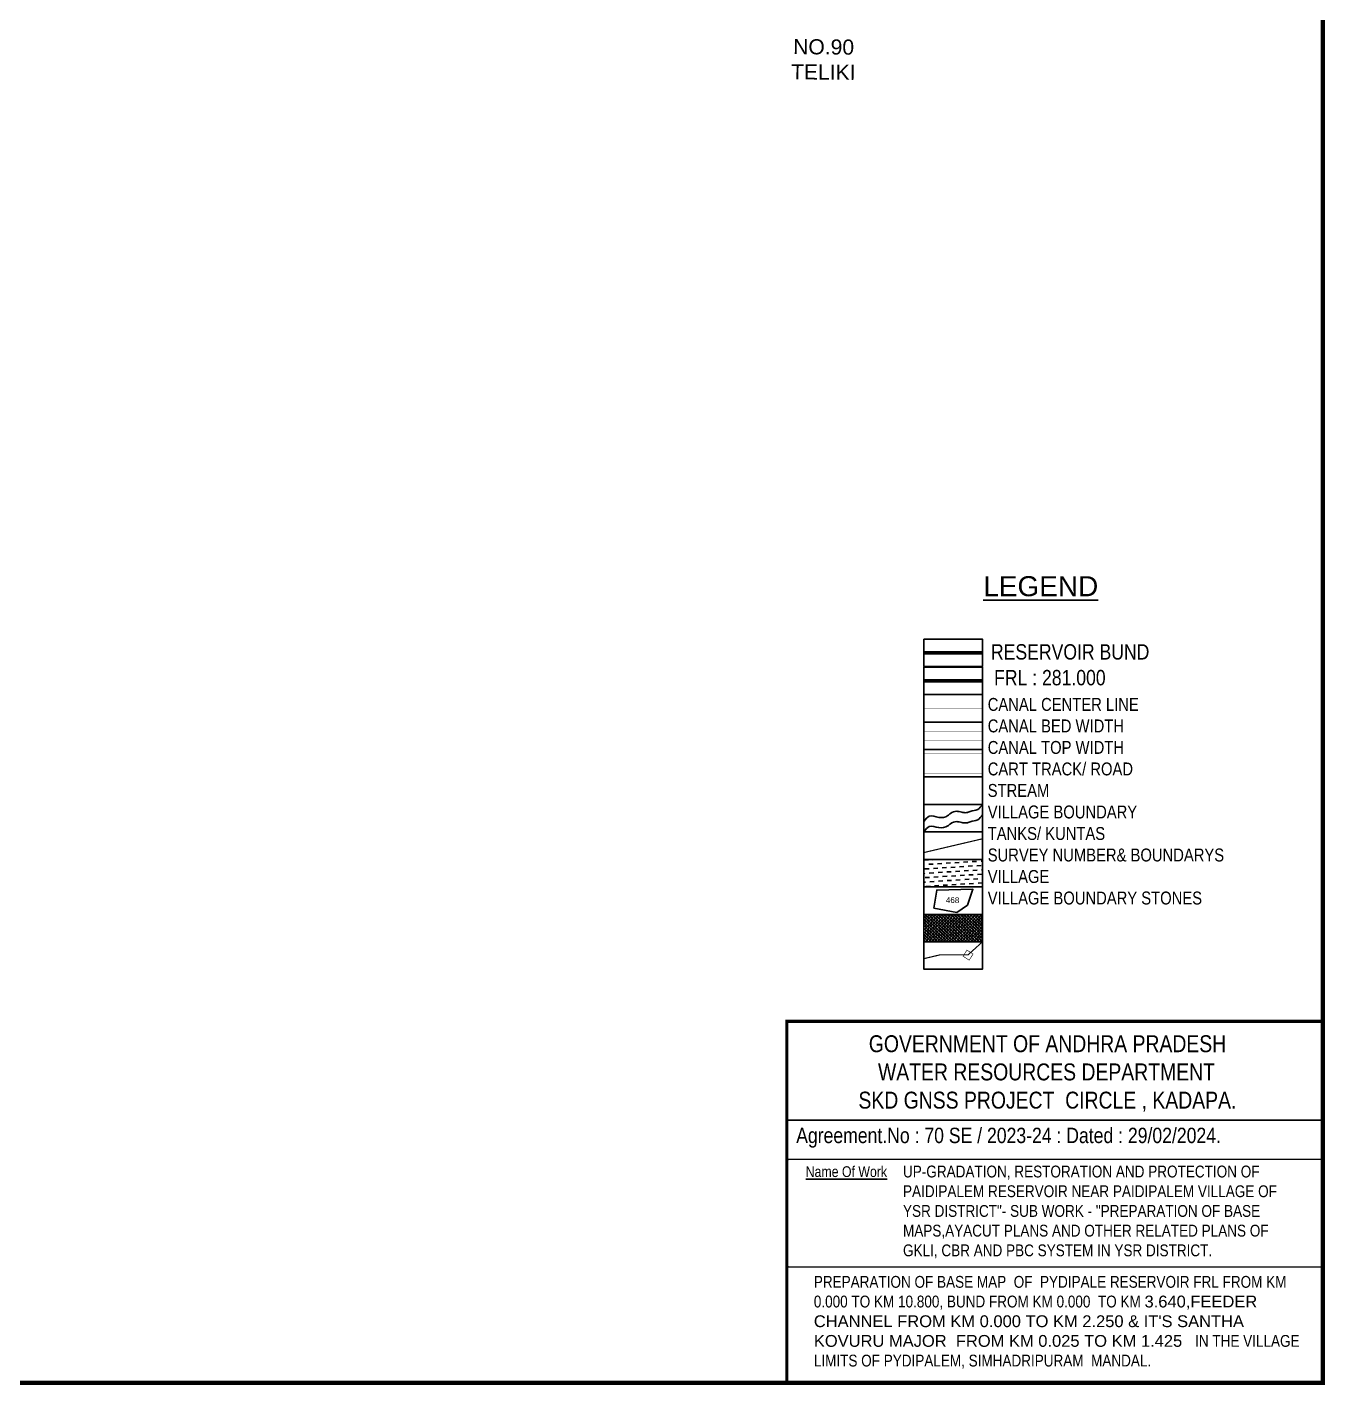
# Model space of a CAD drawing. Header units: inches. Extents: x 193816 to 219909, y 1622772 to 1631107.
# Drawn here: x 199235 to 202243, y 1623007 to 1626154 of the extents above; entities that cross this region are included whole.
import ezdxf
from ezdxf.enums import TextEntityAlignment as Align

# ---------------------------------------------------------------- set-up
doc = ezdxf.new("R2010")
doc.units = ezdxf.units.IN
doc.header["$LTSCALE"] = 15
doc.header["$MEASUREMENT"] = 0
doc.linetypes.add('ACAD_ISO02W100', pattern=[15, 12, -3])
doc.linetypes.add('HIDDEN2', pattern=[0.1875, 0.125, -0.0625])
for name, color, linetype in [('CANAL1', 7, 'Continuous'), ('FRAME 025', 7, 'Continuous'), ('PAPER SIZE', 5, 'Continuous'), ('PLOT NO', 7, 'Continuous'), ('TABLE', 7, 'Continuous'), ('tank', 4, 'Continuous'), ('TEXT', 1, 'Continuous'), ('TITLEBLOCK', 7, 'Continuous'), ('VILLAGE', 7, 'Continuous'), ('VILLAGE BOUNDRY', 5, 'Continuous'), ('VILLAGE STONES', 240, 'Continuous')]:
    doc.layers.add(name, color=color, linetype=linetype)
doc.styles.add('A', font='arial.ttf')
doc.styles.add('ARIALN', font='ARIALN.TTF')
doc.styles.get("Standard").update_dxf_attribs({"font": 'arial.ttf'})

msp = doc.modelspace()

# ---------------------------------------------------------------- hatches: boundary and pattern name
at = {"layer": 'tank'}
h = msp.add_hatch(dxfattribs=at)
h.set_pattern_fill('DASH', color=256, scale=80.873786, angle=3.5405, style=0)
h.set_pattern_definition([(3.5405362, (-313383.202, 494614.111), (9.46563631, 10.7142203), [10.1092232, -10.1092232])])
h.paths.add_polyline_path([(201313.9, 1624225), (201449.7, 1624225), (201449.7, 1624161.4), (201313.9, 1624161.4)])
at = {"layer": 'VILLAGE', "linetype": 'Continuous'}
h = msp.add_hatch(dxfattribs=at)
h.set_pattern_fill('SACNCR', color=256, scale=54.320212, angle=1.5303, style=0)
h.set_pattern_definition([(46.53031993, (-313383.202, 494614.111), (-3.695837926, 3.503504088), []), (46.53031993, (-313379.6025, 494614.2073), (-3.695837926, 3.503504088), [0, -5.092519894])])
h.paths.add_polyline_path([(201313.9, 1624097.7), (201449.7, 1624097.7), (201449.7, 1624034), (201313.9, 1624034)])

# ---------------------------------------------------------------- linework, layer by layer
at = {"layer": 'CANAL1', "color": 1, "linetype": 'HIDDEN2', "ltscale": 100, "const_width": 0.666}
msp.add_lwpolyline([(201313.9, 1624575.3), (201449.7, 1624575.3)], dxfattribs=at)
at = {"layer": 'CANAL1', "color": 5, "ltscale": 100, "const_width": 0.666}
for points in [[(201449.7, 1624521.6), (201313.9, 1624521.6)], [(201449.7, 1624501.6), (201313.9, 1624501.6)]]:
    msp.add_lwpolyline(points, dxfattribs=at)
at = {"layer": 'CANAL1', "color": 1, "ltscale": 100, "const_width": 0.666}
for points in [[(201449.7, 1624471.2), (201313.9, 1624471.2)], [(201449.7, 1624424.6), (201313.9, 1624424.6)]]:
    msp.add_lwpolyline(points, dxfattribs=at)
at = {"layer": 'FRAME 025', "lineweight": -3}
for points, elevation in [([(201000.2, 1623621), (202242.6, 1623621)], 0.4), ([(201000.2, 1623529.7), (202240.7, 1623530.5)], 4.9), ([(201000, 1623280.9), (202242.1, 1623280.2)], 6)]:
    msp.add_lwpolyline(points, dxfattribs=dict(at, elevation=elevation))
at = {"layer": 'PAPER SIZE', "color": 5}
for points, const_width in [([(202238.4, 1623012.3), (193820.6, 1623012.3), (193820.6, 1630634.2), (202238.4, 1630634.2)], 10), ([(202238.4, 1623012.3), (200996.3, 1623012.3), (200996.3, 1623849.8), (202238.4, 1623849.8)], 7.4)]:
    msp.add_lwpolyline(points, close=True, dxfattribs=dict(at, const_width=const_width))
at = {"layer": 'PLOT NO'}
for points in [[(201313.9, 1624735.6), (201449.7, 1624735.6), (201449.7, 1624672), (201313.9, 1624672)], [(201313.9, 1624670.8), (201449.7, 1624670.8), (201449.7, 1624607.1), (201313.9, 1624607.1)], [(201313.9, 1624607.1), (201449.7, 1624607.1), (201449.7, 1624543.4), (201313.9, 1624543.4)], [(201313.9, 1624543.4), (201449.7, 1624543.4), (201449.7, 1624479.7), (201313.9, 1624479.7)], [(201313.9, 1624479.7), (201449.7, 1624479.7), (201449.7, 1624416.1), (201313.9, 1624416.1)], [(201313.9, 1624416.1), (201449.7, 1624416.1), (201449.7, 1624352.4), (201313.9, 1624352.4)], [(201313.9, 1624352.4), (201449.7, 1624352.4), (201449.7, 1624288.7), (201313.9, 1624288.7)], [(201313.9, 1624288.7), (201449.7, 1624288.7), (201449.7, 1624225), (201313.9, 1624225)], [(201313.9, 1624225), (201449.7, 1624225), (201449.7, 1624161.4), (201313.9, 1624161.4)], [(201313.9, 1624161.4), (201449.7, 1624161.4), (201449.7, 1624097.7), (201313.9, 1624097.7)], [(201313.9, 1624097.7), (201449.7, 1624097.7), (201449.7, 1624034), (201313.9, 1624034)], [(201313.9, 1624034), (201449.7, 1624034), (201449.7, 1623970.3), (201313.9, 1623970.3)]]:
    msp.add_lwpolyline(points, close=True, dxfattribs=at)
msp.add_lwpolyline([(201336.7, 1624111.9), (201343.6, 1624153.9), (201427.5, 1624155.7), (201415.3, 1624119), (201390, 1624102.1), (201336.7, 1624111.9)], dxfattribs=at)
at = {"layer": 'PLOT NO', "color": 4}
for points in [[(201313.9, 1624313), (201326.4, 1624325), (201348.2, 1624322.4), (201369.5, 1624326.5), (201375.8, 1624331.6), (201390.1, 1624336.5), (201401.5, 1624334.6), (201412.6, 1624333.4), (201421.1, 1624336.1), (201438.7, 1624340.9), (201449.7, 1624352.4)], [(201313.9, 1624289.1), (201326.4, 1624301.1), (201348.2, 1624298.6), (201369.5, 1624302.7), (201375.8, 1624307.7), (201390.1, 1624312.6), (201401.5, 1624310.8), (201412.6, 1624309.6), (201421.1, 1624312.3), (201438.7, 1624317), (201449.7, 1624328.5)]]:
    msp.add_spline(points, degree=3, dxfattribs=at)
at = {"layer": 'VILLAGE BOUNDRY', "color": 1, "linetype": 'ACAD_ISO02W100', "ltscale": 2, "const_width": 8}
msp.add_lwpolyline([(201313.9, 1624703.8), (201449.7, 1624703.8)], dxfattribs=at)
at = {"layer": 'VILLAGE BOUNDRY', "linetype": 'ACAD_ISO02W100', "ltscale": 2}
for points, const_width in [([(201313.9, 1624638.9), (201449.7, 1624638.9)], 8), ([(201313.9, 1624240.9), (201449.7, 1624272.8)], 2.66), ([(201313.9, 1623995), (201351.5, 1624003.9), (201416.4, 1624003.9), (201449.7, 1624034)], 2.66)]:
    msp.add_lwpolyline(points, dxfattribs=dict(at, const_width=const_width))
at = {"layer": 'VILLAGE STONES', "const_width": 1.35}
msp.add_lwpolyline([(201404.6, 1624000.7), (201413.8, 1624014.9), (201428, 1624005.7), (201418.8, 1623991.5)], close=True, dxfattribs=at)

# ---------------------------------------------------------------- texts
at = {"layer": 'PLOT NO'}
msp.add_text('468', height=13.31, rotation=358.6877, dxfattribs=at).set_placement((201380.5, 1624130.7), align=Align.MIDDLE_CENTER)
at = {"layer": 'TABLE', "extrusion": (0.000201441, 0.004807, 0.999988), "style": 'A'}
msp.add_text('%%ULEGEND', height=46.41, rotation=359.9999, dxfattribs=at).set_placement((201584.9, 1624839.2, 7851), align=Align.MIDDLE)
at = {"layer": 'TEXT', "insert": (200882.3, 1626127.5), "char_height": 35, "width": 392.727, "attachment_point": 1, "rotation": 359.4473}
msp.add_mtext('\\pi128.73912;NO.90 \\P\\pi124.4059;TELIKI', dxfattribs=at)
at = {"layer": 'TITLEBLOCK', "extrusion": (0.000201441, 0.004807, 0.999988), "style": 'ARIALN'}
msp.add_text('%%UName Of Work', height=24.911, rotation=359.9999, dxfattribs=at).set_placement((201039.9, 1623470, 7845.9))
at = {"layer": 'TITLEBLOCK', "extrusion": (0.000201441, 0.004807, 0.999988), "attachment_point": 1, "text_direction": (1, -1e-06, -0.000201), "style": 'ARIALN'}
for s, insert, char_height, width in [(' RESERVOIR BUND', (201458.1, 1624723.8, -1.6), 35.623, 1149.877), (' FRL : 281.000', (201465.3, 1624664.1, -1.6), 35.623, 1149.877), ('CANAL CENTER LINE \\PCANAL BED WIDTH {\\H1.52882x; }\\PCANAL TOP WIDTH {\\H1.35255x; }\\PCART TRACK/ ROAD{\\H1.4113x; }\\PSTREAM {\\H1.39172x; }\\PVILLAGE BOUNDARY{\\H1.39825x; }\\PTANKS/ KUNTAS{\\H1.39607x; }\\PSURVEY NUMBER& BOUNDARYS{\\H1.3968x; }\\PVILLAGE{\\H1.39655x; }\\PVILLAGE BOUNDARY STONES{\\H1.39664x; }', (201461.9, 1624599.2), 29.908, 627.049), ('\\pi45.02133;GOVERNMENT OF ANDHRA PRADESH  \\P\\pi66.35644;WATER RESOURCES DEPARTMENT      \\P\\pi21.03772;SKD GNSS PROJECT  CIRCLE , KADAPA.', (201141.2, 1623817.5, -5.6), 39.219, 912.414), ('Agreement.No : 70 SE / 2023-24 : Dated : 29/02/2024.', (201017.9, 1623603.2, -1.6), 35.623, 1149.877), ('UP-GRADATION, RESTORATION AND PROTECTION OF PAIDIPALEM RESERVOIR NEAR PAIDIPALEM VILLAGE OF YSR DISTRICT"- SUB WORK - "PREPARATION OF BASE MAPS,AYACUT PLANS AND OTHER RELATED PLANS OF GKLI, CBR AND PBC SYSTEM IN YSR DISTRICT.', (201265.5, 1623515.4, -0.9), 27.4026, 884.521), ("PREPARATION OF BASE MAP  OF  {\\C1;PYDIPALE RESERVOIR FRL \\C0;FROM KM 0.000 TO KM 10.800\\C1;, BUND \\C0;FROM KM 0.000\\C1; } TO KM {\\fArial|b0|i0|c0|p34;\\C0;3.640,FEEDER CHANNEL FROM KM 0.000 TO KM 2.250 & IT'S SANTHA KOVURU MAJOR  FROM KM 0.025 TO KM 1.425  } IN THE VILLAGE  LIMITS OF {\\C1;PYDIPALEM, SIMHADRIPURAM } MANDAL.", (201058.8, 1623259.7, -4.1), 27.3673, 1159.88)]:
    msp.add_mtext(s, dxfattribs=dict(at, insert=insert, char_height=char_height, width=width))

doc.saveas('drawing.dxf')
